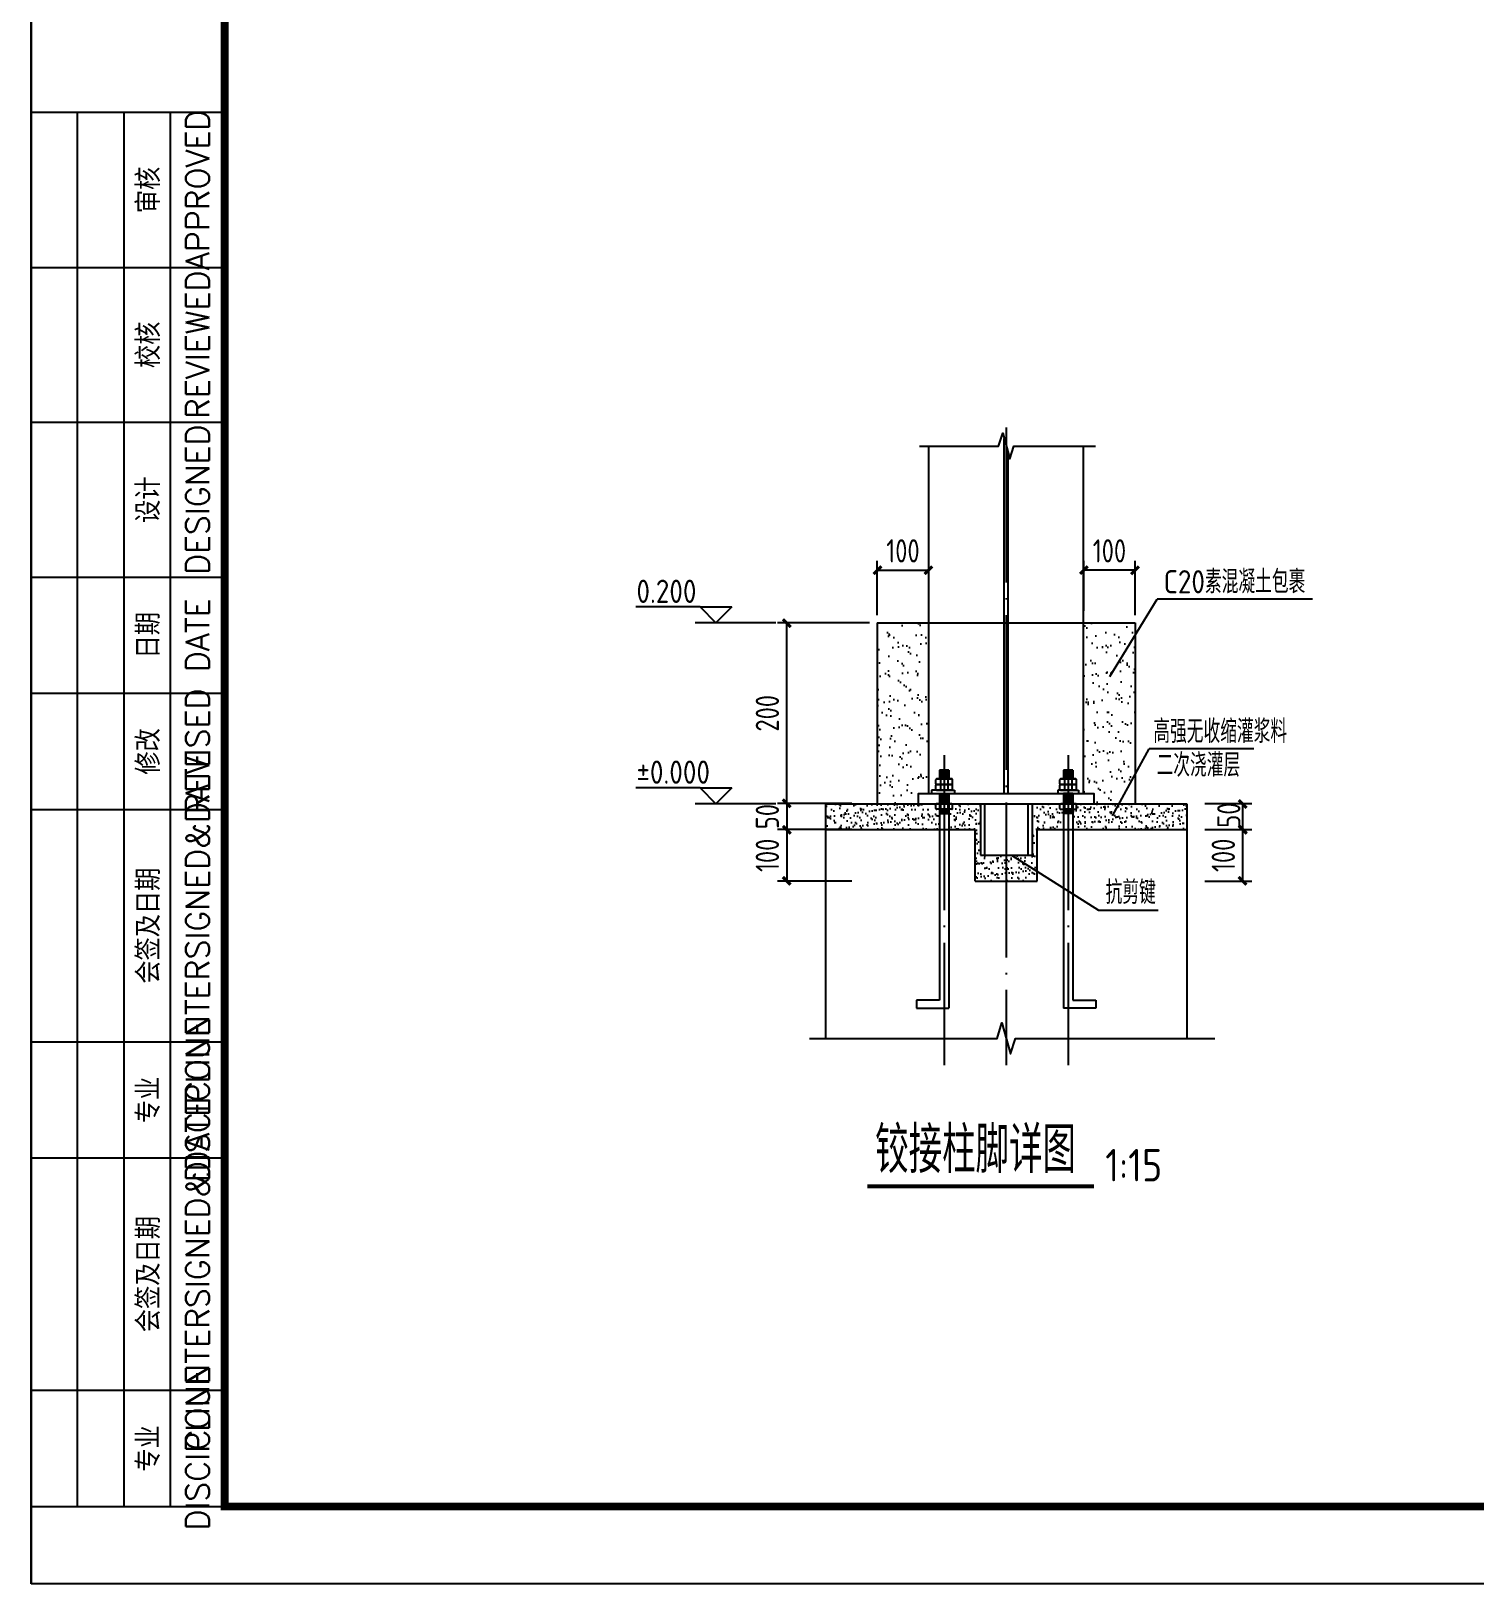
# Model space of a CAD drawing. Header units: millimetres. Extents: x 866561 to 877878, y 40199 to 44891.
# Drawn here: x 870301.3 to 870487.7, y 40198.6 to 40399.1 of the extents above; entities that cross this region are included whole.
import ezdxf
from ezdxf.enums import TextEntityAlignment as Align

# ---------------------------------------------------------------- set-up
doc = ezdxf.new("R2010")
doc.units = ezdxf.units.MM
doc.header["$LTSCALE"] = 1000
doc.header["$MEASUREMENT"] = 0
doc.linetypes.add('DOTE', pattern=[2.42, 2, -0.2, 0.02, -0.2])
for name, color, linetype in [('AXIS', 3, 'Continuous'), ('COLUMN', 9, 'Continuous'), ('D1', 112, 'Continuous'), ('DIM', 7, 'Continuous'), ('DIM_SYMB', 3, 'Continuous'), ('DOTE', 1, 'DOTE'), ('OTHER', 2, 'Continuous'), ('PUB_DIM', 3, 'Continuous'), ('PUB_TEXT', 7, 'Continuous'), ('尺寸标注', 7, 'Continuous'), ('支撑', 6, 'Continuous'), ('柱', 2, 'Continuous'), ('柱集中标注', 2, 'Continuous'), ('梁', 4, 'Continuous'), ('螺栓孔标注', 253, 'Continuous')]:
    doc.layers.add(name, color=color, linetype=linetype)
doc.styles.add('ECEC_TK', font='txt_l.shx', dxfattribs={"bigfont": 'hztxt_l.shx'})
doc.styles.add('GBHZ', font='gbenor.shx', dxfattribs={"width": 0.9, "bigfont": 'gbcbig.shx'})
doc.dimstyles.new('Y15', dxfattribs={"dimscale": 0, "dimtxt": 3, "dimasz": 0.01, "dimexe": 1.2, "dimexo": 1, "dimgap": 1, "dimtad": 1, "dimdec": 0, "dimlfac": 15, "dimzin": 0, "dimdsep": 46, "dimtxsty": 'GBHZ', "dimblk1": 'DX', "dimblk2": 'DX', "dimsah": 1, "dimcen": 0.09, "dimdle": 1, "dimadec": 0, "dimazin": 0, "dimtfac": 1, "dimtdec": 0, "dimtix": 1, "dimtmove": 2, "dimatfit": 3, "dimldrblk": 'DX', "dimfxl": 0, "dimtolj": 1, "dimtzin": 0, "dimarcsym": 0})
pattern_1 = [(37.5, (505302.9708, -183979.5081), (-0.041995572, 1.2845491793), [0, -1.0133333333, 0, -1.1333333333, 0, -1.0833333333]), (7.5, (505302.9708, -183979.508), (1.179851137, 1.88143071), [0, -0.5466666667, 0, -0.9133333333, 0, -0.35]), (327.5, (505302.1508, -183979.5081), (2.0760945745, 0.0037727024), [0, -0.3333333333, 0, -1.2, 0, -1.5666666667]), (317.5, (505302.1508, -183979.508), (2.004084403, 0.585117043), [0, -0.1666666667, 0, -0.7866666667, 0, -0.9])]
pattern_2 = [(37.5, (505302.9708, -183979.508), (-0.083991144, 2.569098359), [0, -2.026666667, 0, -2.266666667, 0, -2.166666667]), (7.5, (505302.9708, -183979.508), (2.359702274, 3.76286142), [0, -1.093333333, 0, -1.826666667, 0, -0.7]), (327.5, (505301.3308, -183979.508), (4.152189149, 0.007545405), [0, -0.666666667, 0, -2.4, 0, -3.133333333]), (317.5, (505301.3308, -183979.508), (4.008168806, 1.170234087), [0, -0.333333333, 0, -1.573333333, 0, -1.8])]

# ---------------------------------------------------------------- blocks, each defined once
blk = doc.blocks.new('DX')
at = {"color": 0, "linetype": 'ByBlock', "const_width": 40}
blk.add_lwpolyline([(-54, -51), (46, 49)], dxfattribs=at)
blk = doc.blocks.new('*D40')
at = {"layer": 'Defpoints', "color": 0, "linetype": 'ByBlock', "transparency": 16777216}
for p in [(870451.82, 40295.99), (870457.72, 40295.99), (870451.82, 40289.33)]:
    blk.add_point(p, dxfattribs=at)
at = {"layer": 'dim', "color": 0, "linetype": 'ByBlock', "lineweight": -2, "transparency": 16777216}
for p, q in [((870452.82, 40295.99), (870458.92, 40295.99)), ((870457.72, 40289.34), (870457.72, 40295.98)), ((870452.82, 40289.33), (870458.92, 40289.33))]:
    blk.add_line(p, q, dxfattribs=at)
at = {"layer": 'dim', "color": 0, "linetype": 'ByBlock', "lineweight": -2, "transparency": 16777216, "xscale": 0.01, "yscale": 0.01, "zscale": 0.01}
for p, rotation in [((870457.72, 40295.99), 90), ((870457.72, 40289.33), 270)]:
    blk.add_blockref('DX', p, dxfattribs=dict(at, rotation=rotation))
at = {"layer": 'dim', "color": 0, "linetype": 'ByBlock', "transparency": 16777216, "insert": (870455.22, 40292.66), "char_height": 3, "attachment_point": 5, "rotation": 90, "style": 'GBHZ'}
blk.add_mtext('\\A1;100', dxfattribs=at)
blk = doc.blocks.new('*D41')
at = {"layer": 'Defpoints', "color": 0, "linetype": 'ByBlock', "transparency": 16777216}
for p in [(870451.82, 40299.33), (870457.72, 40299.33), (870451.82, 40295.99)]:
    blk.add_point(p, dxfattribs=at)
at = {"layer": 'dim', "color": 0, "linetype": 'ByBlock', "lineweight": -2, "transparency": 16777216}
for p, q in [((870452.82, 40299.33), (870458.92, 40299.33)), ((870457.72, 40296), (870457.72, 40299.32)), ((870452.82, 40295.99), (870458.92, 40295.99))]:
    blk.add_line(p, q, dxfattribs=at)
at = {"layer": 'dim', "color": 0, "linetype": 'ByBlock', "lineweight": -2, "transparency": 16777216, "xscale": 0.01, "yscale": 0.01, "zscale": 0.01}
for p, rotation in [((870457.72, 40299.33), 90), ((870457.72, 40295.99), 270)]:
    blk.add_blockref('DX', p, dxfattribs=dict(at, rotation=rotation))
at = {"layer": 'dim', "color": 0, "linetype": 'ByBlock', "transparency": 16777216, "insert": (870455.93, 40297.85), "char_height": 3, "attachment_point": 5, "rotation": 90, "style": 'GBHZ'}
blk.add_mtext('\\A1;50', dxfattribs=at)
blk = doc.blocks.new('*D47')
at = {"layer": 'Defpoints', "color": 0, "linetype": 'ByBlock', "transparency": 16777216}
for p in [(870408.25, 40299.33), (870398.85, 40295.99), (870408.25, 40295.99)]:
    blk.add_point(p, dxfattribs=at)
at = {"layer": 'dim', "color": 0, "linetype": 'ByBlock', "lineweight": -2, "transparency": 16777216}
for p, q in [((870407.25, 40299.33), (870397.65, 40299.33)), ((870398.85, 40299.34), (870398.85, 40299.35)), ((870398.85, 40299.33), (870398.85, 40295.99)), ((870407.25, 40295.99), (870397.65, 40295.99)), ((870398.85, 40295.98), (870398.85, 40295.97))]:
    blk.add_line(p, q, dxfattribs=at)
at = {"layer": 'dim', "color": 0, "linetype": 'ByBlock', "lineweight": -2, "transparency": 16777216, "xscale": 0.01, "yscale": 0.01, "zscale": 0.01}
for p, rotation in [((870398.85, 40299.33), 270), ((870398.85, 40295.99), 90)]:
    blk.add_blockref('DX', p, dxfattribs=dict(at, rotation=rotation))
at = {"layer": 'dim', "color": 0, "linetype": 'ByBlock', "transparency": 16777216, "insert": (870396.35, 40297.66), "char_height": 3, "attachment_point": 5, "rotation": 90, "style": 'GBHZ'}
blk.add_mtext('\\A1;50', dxfattribs=at)
blk = doc.blocks.new('*D48')
at = {"layer": 'Defpoints', "color": 0, "linetype": 'ByBlock', "transparency": 16777216}
for p in [(870408.25, 40295.99), (870398.85, 40289.33), (870408.25, 40289.33)]:
    blk.add_point(p, dxfattribs=at)
at = {"layer": 'dim', "color": 0, "linetype": 'ByBlock', "lineweight": -2, "transparency": 16777216}
for p, q in [((870407.25, 40295.99), (870397.65, 40295.99)), ((870398.85, 40295.98), (870398.85, 40289.34)), ((870407.25, 40289.33), (870397.65, 40289.33))]:
    blk.add_line(p, q, dxfattribs=at)
at = {"layer": 'dim', "color": 0, "linetype": 'ByBlock', "lineweight": -2, "transparency": 16777216, "xscale": 0.01, "yscale": 0.01, "zscale": 0.01}
for p, rotation in [((870398.85, 40295.99), 90), ((870398.85, 40289.33), 270)]:
    blk.add_blockref('DX', p, dxfattribs=dict(at, rotation=rotation))
at = {"layer": 'dim', "color": 0, "linetype": 'ByBlock', "transparency": 16777216, "insert": (870396.35, 40292.66), "char_height": 3, "attachment_point": 5, "rotation": 90, "style": 'GBHZ'}
blk.add_mtext('\\A1;100', dxfattribs=at)
blk = doc.blocks.new('*D49')
at = {"layer": 'Defpoints', "color": 0, "linetype": 'ByBlock', "transparency": 16777216}
for p in [(870417.19, 40329.47), (870410.52, 40322.68), (870417.19, 40323.21)]:
    blk.add_point(p, dxfattribs=at)
at = {"layer": 'dim', "color": 0, "linetype": 'ByBlock', "lineweight": -2, "transparency": 16777216}
for p, q in [((870410.52, 40323.68), (870410.52, 40330.67)), ((870417.19, 40324.21), (870417.19, 40330.67)), ((870410.53, 40329.47), (870417.18, 40329.47))]:
    blk.add_line(p, q, dxfattribs=at)
at = {"layer": 'dim', "color": 0, "linetype": 'ByBlock', "lineweight": -2, "transparency": 16777216, "xscale": 0.01, "yscale": 0.01, "zscale": 0.01, "rotation": 180}
blk.add_blockref('DX', (870410.52, 40329.47), dxfattribs=at)
at = {"layer": 'dim', "color": 0, "linetype": 'ByBlock', "lineweight": -2, "transparency": 16777216, "xscale": 0.01, "yscale": 0.01, "zscale": 0.01}
blk.add_blockref('DX', (870417.19, 40329.47), dxfattribs=at)
at = {"layer": 'dim', "color": 0, "linetype": 'ByBlock', "transparency": 16777216, "insert": (870413.86, 40331.97), "char_height": 3, "attachment_point": 5, "style": 'GBHZ'}
blk.add_mtext('\\A1;100', dxfattribs=at)
blk = doc.blocks.new('*D50')
at = {"layer": 'Defpoints', "color": 0, "linetype": 'ByBlock', "transparency": 16777216}
for p in [(870398.85, 40322.68), (870410.52, 40322.68), (870408.25, 40299.33)]:
    blk.add_point(p, dxfattribs=at)
at = {"layer": 'dim', "color": 0, "linetype": 'ByBlock', "lineweight": -2, "transparency": 16777216}
for p, q in [((870409.52, 40322.68), (870397.65, 40322.68)), ((870398.85, 40299.34), (870398.85, 40322.67)), ((870407.25, 40299.33), (870397.65, 40299.33))]:
    blk.add_line(p, q, dxfattribs=at)
at = {"layer": 'dim', "color": 0, "linetype": 'ByBlock', "lineweight": -2, "transparency": 16777216, "xscale": 0.01, "yscale": 0.01, "zscale": 0.01}
for p, rotation in [((870398.85, 40322.68), 90), ((870398.85, 40299.33), 270)]:
    blk.add_blockref('DX', p, dxfattribs=dict(at, rotation=rotation))
at = {"layer": 'dim', "color": 0, "linetype": 'ByBlock', "transparency": 16777216, "insert": (870396.35, 40311), "char_height": 3, "attachment_point": 5, "rotation": 90, "style": 'GBHZ'}
blk.add_mtext('\\A1;200', dxfattribs=at)
blk = doc.blocks.new('*D51')
at = {"layer": 'Defpoints', "color": 0, "linetype": 'ByBlock', "transparency": 16777216}
for p in [(870437.19, 40329.47), (870437.19, 40323.21), (870443.86, 40322.68)]:
    blk.add_point(p, dxfattribs=at)
at = {"layer": 'dim', "color": 0, "linetype": 'ByBlock', "lineweight": -2, "transparency": 16777216}
for p, q in [((870437.19, 40324.21), (870437.19, 40330.67)), ((870443.86, 40323.68), (870443.86, 40330.67)), ((870443.85, 40329.47), (870437.2, 40329.47))]:
    blk.add_line(p, q, dxfattribs=at)
at = {"layer": 'dim', "color": 0, "linetype": 'ByBlock', "lineweight": -2, "transparency": 16777216, "xscale": 0.01, "yscale": 0.01, "zscale": 0.01, "rotation": 180}
blk.add_blockref('DX', (870437.19, 40329.47), dxfattribs=at)
at = {"layer": 'dim', "color": 0, "linetype": 'ByBlock', "lineweight": -2, "transparency": 16777216, "xscale": 0.01, "yscale": 0.01, "zscale": 0.01}
blk.add_blockref('DX', (870443.86, 40329.47), dxfattribs=at)
at = {"layer": 'dim', "color": 0, "linetype": 'ByBlock', "transparency": 16777216, "insert": (870440.52, 40331.97), "char_height": 3, "attachment_point": 5, "style": 'GBHZ'}
blk.add_mtext('\\A1;100', dxfattribs=at)

msp = doc.modelspace()

# ---------------------------------------------------------------- hatches: boundary and pattern name
at = {"layer": 'dim', "linetype": 'ByBlock'}
h = msp.add_hatch(dxfattribs=at)
h.set_pattern_fill('AR-SAND', color=256, scale=1.333333, style=0)
h.set_pattern_definition(pattern_2)
h.paths.add_polyline_path([(870417.188, 40322.676), (870410.522, 40322.676), (870410.522, 40299.326), (870415.855, 40299.326), (870415.855, 40300.659), (870417.188, 40300.659)])
h = msp.add_hatch(dxfattribs=at)
h.set_pattern_fill('AR-SAND', color=256, scale=1.333333, style=0)
h.set_pattern_definition(pattern_2)
h.paths.add_polyline_path([(870443.855, 40322.676), (870437.188, 40322.676), (870437.188, 40300.659), (870438.522, 40300.659), (870438.522, 40299.326), (870441.754, 40299.326), (870443.855, 40303.156)])
at = {"layer": '柱集中标注', "linetype": 'ByBlock'}
h = msp.add_hatch(dxfattribs=at)
h.set_pattern_fill('AR-SAND', color=2, scale=0.666667, style=0)
h.set_pattern_definition(pattern_1)
h.paths.add_polyline_path([(870418.588, 40298.606), (870418.229, 40298.606, -0.4648425), (870418.115, 40298.706), (870418.115, 40299.226, -0.3768346), (870418.199, 40299.326), (870403.855, 40299.326), (870403.855, 40295.993), (870418.588, 40295.993)])
h = msp.add_hatch(dxfattribs=at)
h.set_pattern_fill('AR-SAND', color=2, scale=0.666667, style=0)
h.set_pattern_definition(pattern_1)
h.paths.add_polyline_path([(870427.188, 40292.659), (870423.855, 40292.659), (870423.855, 40299.326), (870419.788, 40299.326), (870419.788, 40298.606), (870420.178, 40298.606, 0.3653345), (870420.262, 40298.702), (870420.262, 40298.706, -0.4648425), (870420.148, 40298.606), (870419.788, 40298.606), (870419.788, 40295.993), (870423.188, 40295.993), (870423.188, 40289.326), (870427.188, 40289.326)])
h = msp.add_hatch(dxfattribs=at)
h.set_pattern_fill('AR-SAND', color=2, scale=0.666667, style=0)
h.set_pattern_definition(pattern_1)
h.paths.add_polyline_path([(870434.588, 40298.606), (870434.229, 40298.606, -0.0373924), (870434.214, 40298.605, 26.7433863), (870434.199, 40298.606), (870434.588, 40298.606), (870434.588, 40299.326), (870434.229, 40299.326), (870430.522, 40299.326), (870430.522, 40292.659), (870427.888, 40292.659), (870431.188, 40290.744), (870431.188, 40295.993), (870434.588, 40295.993)])
h = msp.add_hatch(dxfattribs=at)
h.set_pattern_fill('AR-SAND', color=2, scale=0.666667, style=0)
h.set_pattern_definition(pattern_1)
h.paths.add_polyline_path([(870450.522, 40299.326), (870436.178, 40299.326, -0.3768346), (870436.262, 40299.226), (870436.262, 40298.706, -0.4648425), (870436.148, 40298.606), (870435.788, 40298.606), (870435.788, 40295.993), (870450.522, 40295.993)])
h = msp.add_hatch(dxfattribs=at)
h.set_pattern_fill('AR-SAND', color=2, scale=0.666667, style=0)
h.set_pattern_definition(pattern_1)
h.paths.add_polyline_path([(870427.888, 40292.659), (870427.188, 40292.659), (870427.188, 40289.326), (870431.188, 40289.326), (870431.188, 40290.744)])

# ---------------------------------------------------------------- linework, layer by layer
for p, q in [((870301.285, 40198.579), (870301.285, 40792.579)), ((870301.285, 40792.579), (870301.285, 40198.579)), ((870307.285, 40208.579), (870307.285, 40388.579)), ((870313.285, 40208.579), (870313.285, 40388.579)), ((870319.285, 40208.579), (870319.285, 40388.579)), ((870301.285, 40368.579), (870326.285, 40368.579)), ((870301.285, 40348.579), (870326.285, 40348.579)), ((870417.188, 40300.659), (870417.188, 40345.502)), ((870426.922, 40300.659), (870426.922, 40346.48)), ((870427.455, 40300.659), (870427.455, 40344.525)), ((870437.188, 40300.659), (870437.188, 40345.502)), ((870301.285, 40328.579), (870326.285, 40328.579)), ((870440.553, 40315.762), (870446.696, 40325.749)), ((870466.744, 40325.749), (870446.696, 40325.749)), ((870301.285, 40313.579), (870326.285, 40313.579)), ((870418.588, 40303.659), (870418.588, 40302.517)), ((870419.79, 40303.659), (870418.59, 40303.659)), ((870419.79, 40303.659), (870419.79, 40302.517)), ((870434.587, 40303.659), (870435.787, 40303.659)), ((870434.587, 40303.659), (870434.587, 40302.517)), ((870435.788, 40303.659), (870435.788, 40302.517)), ((870301.285, 40298.579), (870326.285, 40298.579)), ((870403.855, 40295.993), (870423.188, 40295.993)), ((870423.188, 40289.326), (870423.188, 40295.993)), ((870431.188, 40289.326), (870431.188, 40295.993)), ((870431.188, 40295.993), (870450.522, 40295.993)), ((870427.888, 40292.659), (870439.113, 40285.562)), ((870423.188, 40289.326), (870431.188, 40289.326)), ((870439.113, 40285.562), (870446.797, 40285.562)), ((870301.285, 40268.579), (870326.285, 40268.579)), ((870301.285, 40253.579), (870326.285, 40253.579)), ((870301.285, 40223.579), (870326.285, 40223.579)), ((871142.285, 40198.579), (870301.285, 40198.579))]:
    msp.add_line(p, q)
at = {"color": 0, "const_width": 1}
msp.add_lwpolyline([(871132.285, 40208.579), (870326.285, 40208.579), (870326.285, 40782.579), (871132.285, 40782.579)], close=True, dxfattribs=at)
msp.add_lwpolyline([(870301.285, 40388.579), (870301.285, 40208.579), (870326.285, 40208.579), (870326.285, 40388.579)], close=True)
at = {"layer": 'AXIS'}
for p, q in [((870418.588, 40303.659), (870419.788, 40303.659)), ((870418.588, 40303.526), (870419.788, 40303.526)), ((870418.588, 40303.393), (870419.788, 40303.393)), ((870418.588, 40303.393), (870419.788, 40303.393)), ((870418.588, 40303.259), (870419.788, 40303.259)), ((870418.588, 40303.259), (870419.788, 40303.259)), ((870418.588, 40303.126), (870419.788, 40303.126)), ((870418.588, 40302.993), (870419.788, 40302.993)), ((870418.588, 40302.859), (870419.788, 40302.859)), ((870418.588, 40302.726), (870419.788, 40302.726)), ((870418.588, 40302.593), (870419.788, 40302.593)), ((870435.788, 40303.659), (870434.588, 40303.659)), ((870435.788, 40303.526), (870434.588, 40303.526)), ((870435.788, 40303.393), (870434.588, 40303.393)), ((870435.788, 40303.393), (870434.588, 40303.393)), ((870435.788, 40303.259), (870434.588, 40303.259)), ((870435.788, 40303.259), (870434.588, 40303.259)), ((870435.788, 40303.126), (870434.588, 40303.126)), ((870435.788, 40302.993), (870434.588, 40302.993)), ((870435.788, 40302.859), (870434.588, 40302.859)), ((870435.788, 40302.726), (870434.588, 40302.726)), ((870435.788, 40302.593), (870434.588, 40302.593)), ((870418.588, 40300.659), (870419.788, 40300.659)), ((870418.588, 40300.526), (870419.788, 40300.526)), ((870418.588, 40300.393), (870419.788, 40300.393)), ((870418.588, 40300.393), (870419.788, 40300.393)), ((870435.788, 40300.659), (870434.588, 40300.659)), ((870435.788, 40300.526), (870434.588, 40300.526)), ((870435.788, 40300.393), (870434.588, 40300.393)), ((870435.788, 40300.393), (870434.588, 40300.393)), ((870418.588, 40300.259), (870419.788, 40300.259)), ((870418.588, 40300.126), (870419.788, 40300.126)), ((870418.588, 40299.993), (870419.788, 40299.993)), ((870418.588, 40299.859), (870419.788, 40299.859)), ((870418.588, 40299.726), (870419.788, 40299.726)), ((870418.588, 40299.593), (870419.788, 40299.593)), ((870418.588, 40299.593), (870419.788, 40299.593)), ((870418.588, 40299.459), (870419.788, 40299.459)), ((870418.588, 40298.606), (870419.788, 40298.606)), ((870418.588, 40298.473), (870419.788, 40298.473)), ((870435.788, 40300.259), (870434.588, 40300.259)), ((870435.788, 40300.126), (870434.588, 40300.126)), ((870435.788, 40299.993), (870434.588, 40299.993)), ((870435.788, 40299.859), (870434.588, 40299.859)), ((870435.788, 40299.726), (870434.588, 40299.726)), ((870435.788, 40299.593), (870434.588, 40299.593)), ((870435.788, 40299.593), (870434.588, 40299.593)), ((870435.788, 40299.459), (870434.588, 40299.459)), ((870435.788, 40298.606), (870434.588, 40298.606)), ((870435.788, 40298.473), (870434.588, 40298.473)), ((870418.588, 40298.34), (870419.788, 40298.34)), ((870418.588, 40298.34), (870419.788, 40298.34)), ((870418.588, 40298.206), (870419.788, 40298.206)), ((870418.588, 40298.073), (870419.788, 40298.073)), ((870435.788, 40298.34), (870434.588, 40298.34)), ((870435.788, 40298.34), (870434.588, 40298.34)), ((870435.788, 40298.206), (870434.588, 40298.206)), ((870435.788, 40298.073), (870434.588, 40298.073))]:
    msp.add_line(p, q, dxfattribs=at)
at = {"layer": 'COLUMN'}
for p, q in [((870418.588, 40300.659), (870418.588, 40273.953)), ((870419.788, 40300.659), (870419.788, 40272.937)), ((870434.588, 40300.659), (870434.588, 40272.937)), ((870435.788, 40300.659), (870435.788, 40273.953))]:
    msp.add_line(p, q, dxfattribs=at)
at = {"layer": 'D1'}
for p, q in [((870387.666, 40324.724), (870379.363, 40324.724)), ((870387.666, 40324.724), (870389.714, 40322.676)), ((870387.666, 40324.724), (870391.762, 40324.724)), ((870391.762, 40324.724), (870389.714, 40322.676)), ((870387.666, 40301.374), (870379.363, 40301.374)), ((870387.666, 40301.374), (870389.714, 40299.326)), ((870387.666, 40301.374), (870391.762, 40301.374)), ((870391.762, 40301.374), (870389.714, 40299.326))]:
    msp.add_line(p, q, dxfattribs=at)
for points in [[(870397.451, 40322.676), (870387.048, 40322.676)], [(870397.451, 40299.326), (870387.048, 40299.326)]]:
    msp.add_lwpolyline(points, dxfattribs=at)
at = {"layer": 'DIM_SYMB', "const_width": 0.525}
msp.add_lwpolyline([(870409.249, 40249.93), (870438.507, 40249.93)], dxfattribs=at)
at = {"layer": 'DOTE', "linetype": 'DOTE', "ltscale": 0.01}
for p, q in [((870427.188, 40347.88), (870427.188, 40265.544)), ((870419.188, 40305.576), (870419.188, 40265.544)), ((870435.188, 40305.576), (870435.188, 40265.544))]:
    msp.add_line(p, q, dxfattribs=at)
at = {"layer": 'OTHER'}
for p, q in [((870403.855, 40299.326), (870403.855, 40269.019)), ((870450.522, 40299.326), (870450.522, 40269.019))]:
    msp.add_line(p, q, dxfattribs=at)
for points in [[(870415.997, 40345.502), (870426.206, 40345.502), (870426.735, 40347.164), (870427.642, 40343.84), (870428.171, 40345.502), (870438.734, 40345.502)], [(870401.774, 40269.019), (870426.01, 40269.019), (870426.644, 40271.014), (870427.732, 40267.024), (870428.367, 40269.019), (870454.112, 40269.019)]]:
    msp.add_lwpolyline(points, dxfattribs=at)
at = {"layer": 'PUB_DIM'}
for p, q in [((870410.522, 40322.676), (870443.855, 40322.676)), ((870410.522, 40322.676), (870410.522, 40299.326)), ((870443.855, 40322.676), (870443.855, 40299.326))]:
    msp.add_line(p, q, dxfattribs=at)
at = {"layer": '尺寸标注', "color": 4, "linetype": 'ByBlock'}
for p, q in [((870418.588, 40273.953), (870415.609, 40273.953)), ((870415.609, 40273.953), (870415.609, 40272.937)), ((870415.609, 40272.937), (870419.788, 40272.937)), ((870438.767, 40272.937), (870434.588, 40272.937)), ((870435.788, 40273.953), (870438.767, 40273.953)), ((870438.767, 40273.953), (870438.767, 40272.937))]:
    msp.add_line(p, q, dxfattribs=at)
at = {"layer": '支撑', "color": 3}
for p in [(870440.896, 40297.762), (870459.158, 40306.4)]:
    msp.add_line(p, (870445.635, 40306.4), dxfattribs=at)
at = {"layer": '柱'}
msp.add_line((870403.855, 40299.326), (870450.522, 40299.326), dxfattribs=at)
msp.add_lwpolyline([(870415.855, 40299.326), (870415.855, 40300.659), (870438.522, 40300.659), (870438.522, 40299.326)], dxfattribs=at)
at = {"layer": '梁'}
for p, q in [((870418.115, 40301.897), (870418.115, 40302.417)), ((870418.229, 40302.517), (870420.148, 40302.517)), ((870420.148, 40302.517), (870418.229, 40302.517)), ((870418.721, 40302.517), (870418.721, 40301.797)), ((870419.656, 40302.517), (870419.656, 40301.797)), ((870420.262, 40301.897), (870420.262, 40302.417)), ((870434.115, 40301.897), (870434.115, 40302.417)), ((870434.229, 40302.517), (870436.148, 40302.517)), ((870436.148, 40302.517), (870434.229, 40302.517)), ((870434.721, 40302.517), (870434.721, 40301.797)), ((870435.656, 40302.517), (870435.656, 40301.797)), ((870436.262, 40301.897), (870436.262, 40302.417)), ((870420.148, 40301.078), (870417.522, 40301.078)), ((870417.522, 40301.078), (870417.522, 40300.659)), ((870418.115, 40301.177), (870418.115, 40301.698)), ((870418.229, 40301.797), (870420.148, 40301.797)), ((870420.148, 40301.797), (870418.229, 40301.797)), ((870420.148, 40301.797), (870418.229, 40301.797)), ((870418.255, 40301.078), (870420.522, 40301.078)), ((870418.721, 40301.797), (870418.721, 40301.078)), ((870419.656, 40301.797), (870419.656, 40301.078)), ((870420.262, 40301.177), (870420.262, 40301.698)), ((870420.522, 40301.078), (870420.522, 40300.659)), ((870436.122, 40301.078), (870433.855, 40301.078)), ((870433.855, 40301.078), (870433.855, 40300.659)), ((870434.115, 40301.177), (870434.115, 40301.698)), ((870434.229, 40301.797), (870436.148, 40301.797)), ((870434.229, 40301.797), (870436.148, 40301.797)), ((870436.148, 40301.797), (870434.229, 40301.797)), ((870434.229, 40301.078), (870436.522, 40301.078)), ((870434.721, 40301.797), (870434.721, 40301.078)), ((870435.656, 40301.797), (870435.656, 40301.078)), ((870436.262, 40301.177), (870436.262, 40301.698)), ((870436.522, 40301.078), (870436.522, 40300.659)), ((870418.115, 40298.706), (870418.115, 40299.226)), ((870420.148, 40299.326), (870418.229, 40299.326)), ((870420.148, 40299.326), (870418.229, 40299.326)), ((870418.229, 40299.326), (870420.148, 40299.326)), ((870420.148, 40298.606), (870418.229, 40298.606)), ((870418.721, 40299.326), (870418.721, 40298.606)), ((870419.656, 40299.326), (870419.656, 40298.606)), ((870420.262, 40298.706), (870420.262, 40299.226)), ((870423.855, 40299.326), (870423.855, 40292.659)), ((870424.388, 40299.326), (870424.388, 40292.659)), ((870429.988, 40299.326), (870429.988, 40292.659)), ((870430.522, 40299.326), (870430.522, 40292.659)), ((870434.115, 40298.706), (870434.115, 40299.226)), ((870436.148, 40299.326), (870434.229, 40299.326)), ((870434.229, 40299.326), (870436.148, 40299.326)), ((870434.229, 40299.326), (870436.148, 40299.326)), ((870434.229, 40298.606), (870436.148, 40298.606)), ((870434.721, 40299.326), (870434.721, 40298.606)), ((870435.656, 40299.326), (870435.656, 40298.606)), ((870436.262, 40298.706), (870436.262, 40299.226)), ((870423.855, 40292.659), (870430.522, 40292.659))]:
    msp.add_line(p, q, dxfattribs=at)
for centre, start, end in [((870418.214, 40302.419), 81.43428, 181.15833), ((870420.163, 40302.419), 358.84167, 98.56572), ((870434.214, 40302.419), 81.43428, 181.15833), ((870436.163, 40302.419), 358.84167, 98.56572), ((870418.214, 40301.895), 178.84167, 278.56572), ((870418.214, 40301.7), 81.43428, 181.15833), ((870418.214, 40301.175), 178.84167, 278.56572), ((870420.163, 40301.895), 261.43428, 1.15833), ((870420.163, 40301.7), 358.84167, 98.56572), ((870420.163, 40301.175), 261.43428, 1.15833), ((870434.214, 40301.895), 178.84167, 278.56572), ((870434.214, 40301.7), 81.43428, 181.15833), ((870434.214, 40301.175), 178.84167, 278.56572), ((870436.163, 40301.895), 261.43428, 1.15833), ((870436.163, 40301.7), 358.84167, 98.56572), ((870436.163, 40301.175), 261.43428, 1.15833), ((870418.214, 40299.228), 81.43428, 181.15833), ((870418.214, 40298.704), 178.84167, 278.56572), ((870420.163, 40298.704), 261.43428, 1.15833), ((870434.214, 40298.704), 178.84167, 278.56572), ((870436.163, 40299.228), 358.84167, 98.56572), ((870436.163, 40298.704), 261.43428, 1.15833)]:
    msp.add_arc(centre, 0.0989, start, end, dxfattribs=at)

# ---------------------------------------------------------------- texts
at = {"style": 'ECEC_TK'}
for s, p in [('APPROVED', (870322.785, 40378.579)), ('审核', (870316.285, 40378.579)), ('REVIEWED', (870322.785, 40358.579)), ('校核', (870316.285, 40358.579)), ('DESIGNED', (870322.785, 40338.579)), ('设计', (870316.285, 40338.579)), ('DATE', (870322.785, 40321.079)), ('日期', (870316.285, 40321.079)), ('REVISED', (870322.785, 40306.079)), ('修改', (870316.285, 40306.079)), ('COUNTERSIGNED&DATE', (870322.785, 40283.579)), ('会签及日期', (870316.285, 40283.579)), ('DISCIPLINE', (870322.785, 40261.079)), ('专业', (870316.285, 40261.079)), ('COUNTERSIGNED&DATE', (870322.785, 40238.579)), ('会签及日期', (870316.285, 40238.579)), ('DISCIPLINE', (870322.785, 40216.079)), ('专业', (870316.285, 40216.079))]:
    msp.add_text(s, height=3, rotation=90, dxfattribs=at).set_placement(p, align=Align.MIDDLE)
at = {"layer": 'PUB_TEXT', "style": 'GBHZ'}
for s, height, p in [('铰接柱脚详图', 6, (870410.272, 40251.631)), ('1:15', 4.2, (870439.977, 40250.549))]:
    msp.add_text(s, height=height, dxfattribs=at).set_placement(p)
at = {"layer": '螺栓孔标注', "style": 'GBHZ'}
for s, p in [('C20素混凝土包裹', (870447.516, 40326.482)), ('0.200', (870379.445, 40325.248)), ('高强无收缩灌浆料', (870446.183, 40307.158)), ('%%P0.000', (870379.445, 40301.899)), ('二次浇灌层', (870446.6, 40302.812)), ('抗剪键', (870440.021, 40286.373, 6))]:
    msp.add_text(s, height=3, dxfattribs=at).set_placement(p)

# ---------------------------------------------------------------- dimensions: what is measured, and where the dimension line sits
at = {"layer": 'dim', "color": 6, "linetype": 'ByBlock'}
dim = msp.add_linear_dim(base=(870417.188, 40329.471), p1=(870410.522, 40322.676), p2=(870417.188, 40323.213), dimstyle='Y15', override={"dimscale": 1}, dxfattribs=at)
dim.commit()
dim.dimension.update_dxf_attribs({"geometry": '*D49', "text_midpoint": (870413.855, 40331.971)})
for base, p1, p2, angle, picture, middle in [((870437.188, 40329.471), (870443.855, 40322.676), (870437.188, 40323.213), 180, '*D51', (870440.522, 40331.971)), ((870398.851, 40295.993), (870408.248, 40299.326), (870408.248, 40295.993), 90, '*D47', (870396.351, 40297.659)), ((870398.851, 40289.326), (870408.248, 40295.993), (870408.248, 40289.326), 90, '*D48', (870396.351, 40292.659)), ((870457.722, 40295.993), (870451.823, 40289.326), (870451.823, 40295.993), 90, '*D40', (870455.222, 40292.659))]:
    dim = msp.add_linear_dim(base=base, p1=p1, p2=p2, angle=angle, dimstyle='Y15', override={"dimscale": 1}, dxfattribs=at)
    dim.commit()
    dim.dimension.update_dxf_attribs({"geometry": picture, "text_midpoint": middle})
dim = msp.add_linear_dim(base=(870398.851, 40322.676), p1=(870408.248, 40299.326), p2=(870410.522, 40322.676), angle=90, text='200', dimstyle='Y15', override={"dimscale": 1}, dxfattribs=at)
dim.commit()
dim.dimension.update_dxf_attribs({"geometry": '*D50', "text_midpoint": (870396.351, 40311.001)})
dim = msp.add_linear_dim(base=(870457.722, 40299.326), p1=(870451.823, 40295.993), p2=(870451.823, 40299.326), angle=90, dimstyle='Y15', override={"dimscale": 1}, dxfattribs=at)
dim.commit()
dim.dimension.update_dxf_attribs({"geometry": '*D41', "text_midpoint": (870455.934, 40297.852), "dimtype": 160})

doc.saveas('drawing.dxf')
